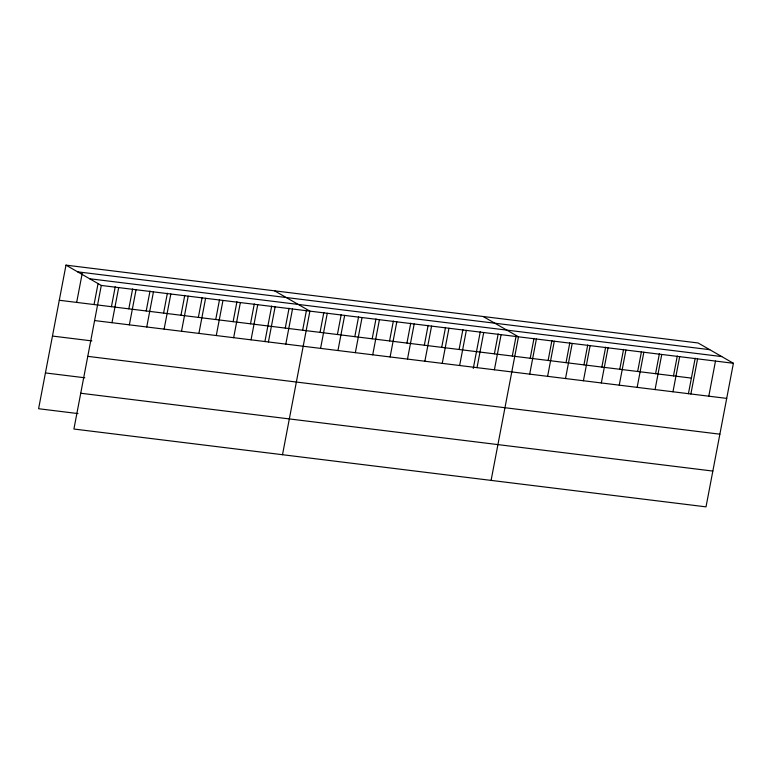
<?xml version="1.0" encoding="UTF-8"?>
<svg xmlns="http://www.w3.org/2000/svg" width="772" height="772" viewBox="0 0 772 772"><rect width="100%" height="100%" fill="white"/><g stroke="black" fill="none" stroke-linecap="round" stroke-linejoin="round"><path stroke-width="1.16" d="M65.987 265.143L101.296 285.447L73.909 429.029L706.013 506.857L733.4 363.274L698.091 342.971L65.987 265.143L38.6 408.726L78.001 413.58M76.669 302.402L82.257 273.143M94.059 304.544L98.073 283.478M111.438 306.687L115.231 286.788M111.979 322.706L118.676 287.589M128.818 308.829L132.62 288.921M129.358 324.848L136.055 289.722M146.207 310.962L150 291.063M146.748 326.981L153.445 291.864M163.587 313.104L167.379 293.206M164.127 329.123L170.824 294.007M180.966 315.246L184.769 295.348M181.507 331.265L188.214 296.149M198.356 317.388L202.148 297.49M198.896 333.407L205.593 298.291M215.735 319.531L219.528 299.623M216.276 335.55L222.973 300.424M233.115 321.663L236.917 301.765M233.655 337.682L240.362 302.566M250.504 323.806L254.297 303.907M251.045 339.825L257.742 304.708M264.902 341.61L271.686 306.05M268.424 341.967L275.122 306.851M285.264 328.09L289.066 308.192M285.804 344.109L292.511 308.993M302.653 330.233L306.445 310.325M282.504 454.708L309.89 311.126L274.581 290.832M320.033 332.365L323.835 312.467M320.573 348.384L327.27 313.268M337.412 334.508L341.214 314.609M337.953 350.527L344.659 315.41M354.802 336.65L358.594 316.752M355.342 352.669L362.039 317.553M372.181 338.792L375.983 318.894M372.722 354.811L379.419 319.685M389.561 340.935L393.363 321.027M390.101 356.944L396.808 321.827M406.95 343.067L410.743 323.169M407.491 359.086L414.188 323.97M424.33 345.209L428.132 325.311M424.87 361.228L431.567 326.112M441.709 347.352L445.512 327.453M442.25 363.371L448.957 328.254M459.099 349.494L462.891 329.586M459.639 365.513L466.336 330.387M473.284 368.408L480.28 331.728M477.019 367.646L483.716 332.529M494.389 353.837L498.181 333.938M494.398 369.788L501.105 334.672M512.299 356.037L516.092 336.138M491.098 480.396L518.485 336.814L483.175 316.51M530.21 358.247L534.002 338.348M529.698 374.13L536.395 339.014M548.12 360.447L551.912 340.548M547.609 376.34L554.306 341.224M566.03 362.657L569.823 342.758M565.509 378.541L572.216 343.424M583.941 364.867L587.733 344.959M583.42 380.75L590.126 345.634M601.851 367.067L605.644 347.168M601.33 382.951L608.037 347.834M619.762 369.277L623.554 349.369M619.24 385.16L625.938 350.044M637.662 371.477L641.464 351.578M637.151 387.37L643.848 352.244M655.573 373.687L659.375 353.779M655.061 389.57L661.758 354.454M673.483 375.887L677.285 355.988M672.972 391.78L679.669 356.654M688.412 393.749L695.196 358.189M690.882 393.981L697.579 358.864M708.793 396.19L715.49 361.064M77.644 271.84L709.748 349.677M89.648 278.75L721.752 356.577M101.296 285.447L733.4 363.274M59.29 300.269L691.394 378.097M94.599 320.563L726.703 398.391M52.467 336.061L91.868 340.906M87.767 356.355L719.871 434.182M45.432 372.934L84.833 377.788M80.732 393.238L712.836 471.065"/></g></svg>
